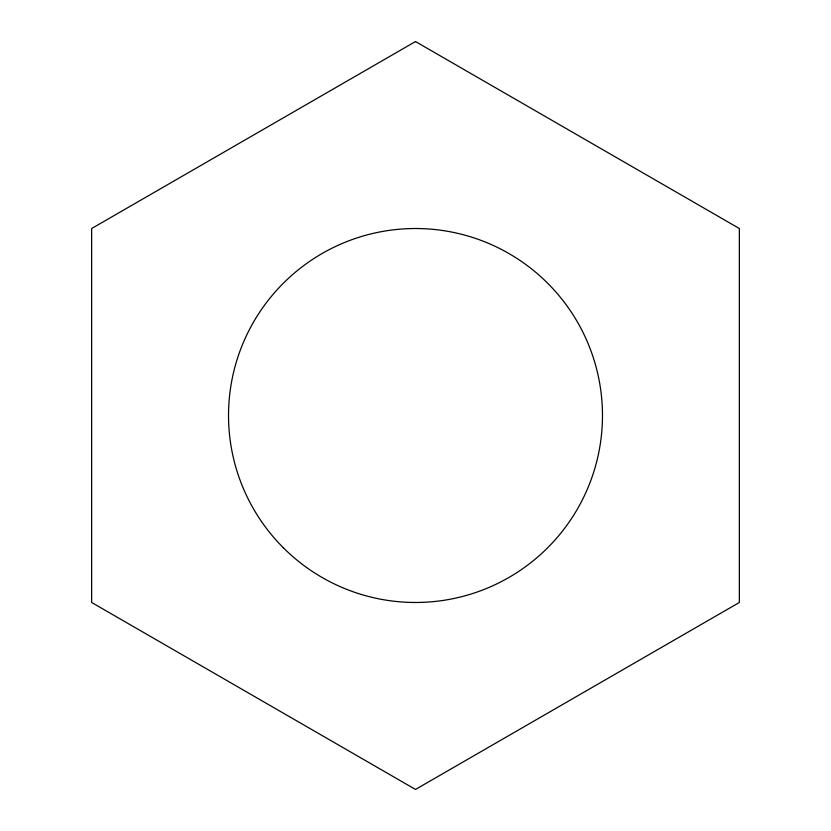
<?xml version="1.0" encoding="UTF-8"?>
<svg xmlns="http://www.w3.org/2000/svg" width="831" height="831" viewBox="0 0 831 831"><rect width="100%" height="100%" fill="white"/><g stroke="black" fill="none" stroke-linecap="round" stroke-linejoin="round"><path stroke-width="1.25" d="M415.5 41.55L91.649 228.525L91.649 602.475L415.5 789.45L739.351 602.475L739.351 228.525L415.5 41.55M283.288 547.712A186.975 186.975 0 0 0 596.107 463.895A186.975 186.975 0 0 0 367.105 234.893A186.975 186.975 0 0 0 283.288 547.712"/></g></svg>
